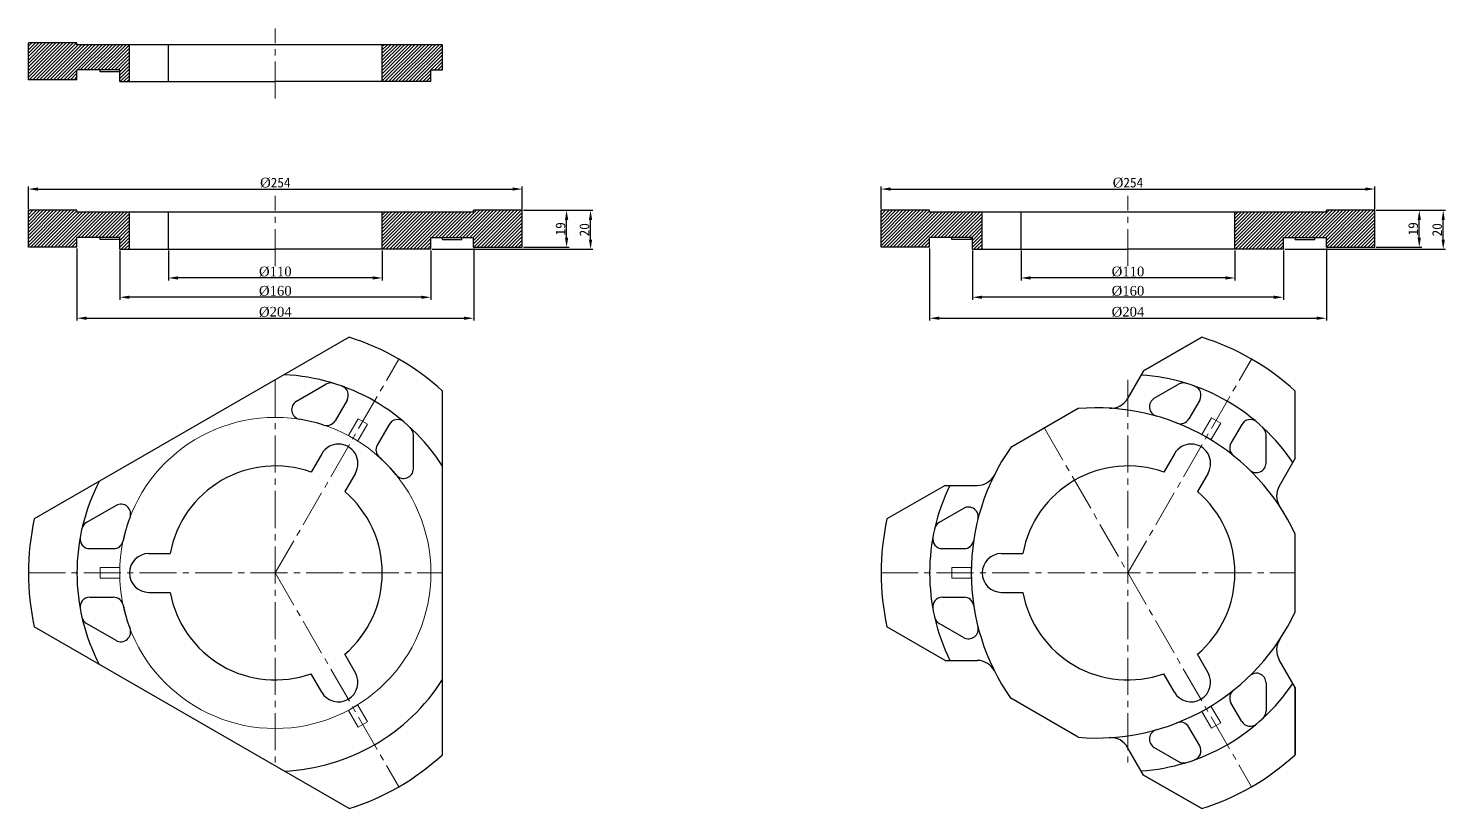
# Model space of a CAD drawing. Header units: inches. Extents: x -20 to 18950, y -1047 to 2551.
# Drawn here: x 12484 to 13213, y -310 to 91 of the extents above; entities that cross this region are included whole.
import ezdxf

# ---------------------------------------------------------------- set-up
doc = ezdxf.new("R2010")
doc.units = ezdxf.units.IN
doc.header["$MEASUREMENT"] = 0
doc.header["$PDSIZE"] = -5
doc.linetypes.add('CENTER2', pattern=[28.574999, 19.049999, -3.175, 3.175, -3.175])
doc.layers.get('0').update_dxf_attribs({"lineweight": 30})
doc.layers.get('Defpoints').update_dxf_attribs({"lineweight": 18})
for name, color, linetype, lineweight in [('cen', 1, 'CENTER2', 20), ('dim', 5, 'Continuous', 20), ('hat', 3, 'Continuous', 20)]:
    doc.layers.add(name, color=color, linetype=linetype, lineweight=lineweight)
doc.styles.get("Standard").update_dxf_attribs({"font": ''})
doc.styles.get('Standard').set_extended_font_data('宋体')
doc.dimstyles.new('ISO-25', dxfattribs={"dimtxt": 5, "dimasz": 5, "dimexe": 1.25, "dimexo": 0.625, "dimtad": 1, "dimdsep": 46, "dimtxsty": 'Standard', "dimcen": 2.5, "dimdle": 10, "dimadec": 0, "dimazin": 0, "dimtfac": 1, "dimtmove": 0, "dimatfit": 3, "dimfxl": 1, "dimtolj": 1, "dimarcsym": 0})

# ---------------------------------------------------------------- blocks, each defined once
blk = doc.blocks.new('*D23')
at = {"layer": 'Defpoints', "color": 0, "transparency": 16777216}
for p in [(12738.5, 8.44), (12484.5, -2.51), (12738.5, -2.51)]:
    blk.add_point(p, dxfattribs=at)
at = {"layer": 'dim', "color": 0, "linetype": 'Continuous', "lineweight": -2, "transparency": 16777216}
for p, q in [((12484.5, -1.88), (12484.5, 9.69)), ((12489.5, 8.44), (12733.5, 8.44)), ((12738.5, -1.88), (12738.5, 9.69))]:
    blk.add_line(p, q, dxfattribs=at)
at = {"layer": 'dim', "color": 0, "transparency": 16777216}
for points in [[(12489.5, 9.27), (12489.5, 7.61), (12484.5, 8.44)], [(12733.5, 9.27), (12733.5, 7.61), (12738.5, 8.44)]]:
    blk.add_solid(points, dxfattribs=at)
at = {"layer": 'dim', "color": 0, "transparency": 16777216, "insert": (12611.5, 11.67), "char_height": 5, "attachment_point": 5}
blk.add_mtext('\\A1;{\\fTimes New Roman|b0|i0|c0|p18;%%C}254', dxfattribs=at)
blk = doc.blocks.new('*D24')
at = {"layer": 'Defpoints', "color": 0, "transparency": 16777216}
for p in [(12556.5, -22.51), (12666.5, -22.51), (12556.5, -37.28)]:
    blk.add_point(p, dxfattribs=at)
at = {"layer": 'dim', "color": 0, "linetype": 'Continuous', "lineweight": -2, "transparency": 16777216}
for p, q in [((12556.5, -23.13), (12556.5, -38.53)), ((12666.5, -23.13), (12666.5, -38.53)), ((12661.5, -37.28), (12561.5, -37.28))]:
    blk.add_line(p, q, dxfattribs=at)
at = {"layer": 'dim', "color": 0, "transparency": 16777216}
for points in [[(12561.5, -36.44), (12561.5, -38.11), (12556.5, -37.28)], [(12661.5, -36.44), (12661.5, -38.11), (12666.5, -37.28)]]:
    blk.add_solid(points, dxfattribs=at)
at = {"layer": 'dim', "color": 0, "transparency": 16777216, "insert": (12611.5, -34.04), "char_height": 5, "attachment_point": 5}
blk.add_mtext('\\A1;{\\fTimes New Roman|b0|i0|c0|p18;%%C110}', dxfattribs=at)
blk = doc.blocks.new('*D19')
at = {"layer": 'Defpoints', "color": 0, "transparency": 16777216}
for p in [(12738.5, -2.51), (12761.28, -2.51), (12738.5, -21.51)]:
    blk.add_point(p, dxfattribs=at)
at = {"layer": 'dim', "color": 0, "linetype": 'Continuous', "lineweight": -2, "transparency": 16777216}
for p, q in [((12739.12, -2.51), (12762.53, -2.51)), ((12761.28, -16.51), (12761.28, -7.51)), ((12739.12, -21.51), (12762.53, -21.51))]:
    blk.add_line(p, q, dxfattribs=at)
at = {"layer": 'dim', "color": 0, "transparency": 16777216}
for points in [[(12760.45, -7.51), (12762.12, -7.51), (12761.28, -2.51)], [(12760.45, -16.51), (12762.12, -16.51), (12761.28, -21.51)]]:
    blk.add_solid(points, dxfattribs=at)
at = {"layer": 'dim', "color": 0, "transparency": 16777216, "insert": (12758.16, -12.01), "char_height": 5, "attachment_point": 5, "rotation": 90}
blk.add_mtext('\\A1;19', dxfattribs=at)
blk = doc.blocks.new('*D20')
at = {"layer": 'Defpoints', "color": 0, "transparency": 16777216}
for p in [(12738.5, -2.51), (12773.6, -2.51), (12691.5, -22.51)]:
    blk.add_point(p, dxfattribs=at)
at = {"layer": 'dim', "color": 0, "linetype": 'Continuous', "lineweight": -2, "transparency": 16777216}
for p, q in [((12739.12, -2.51), (12774.85, -2.51)), ((12773.6, -17.51), (12773.6, -7.51)), ((12692.12, -22.51), (12774.85, -22.51))]:
    blk.add_line(p, q, dxfattribs=at)
at = {"layer": 'dim', "color": 0, "transparency": 16777216}
for points in [[(12772.77, -7.51), (12774.44, -7.51), (12773.6, -2.51)], [(12772.77, -17.51), (12774.44, -17.51), (12773.6, -22.51)]]:
    blk.add_solid(points, dxfattribs=at)
at = {"layer": 'dim', "color": 0, "transparency": 16777216, "insert": (12770.48, -12.51), "char_height": 5, "attachment_point": 5, "rotation": 90}
blk.add_mtext('\\A1;20', dxfattribs=at)
blk = doc.blocks.new('*D21')
at = {"layer": 'Defpoints', "color": 0, "transparency": 16777216}
for p in [(12531.5, -22.51), (12691.5, -22.51), (12531.5, -47.21)]:
    blk.add_point(p, dxfattribs=at)
at = {"layer": 'dim', "color": 0, "linetype": 'Continuous', "lineweight": -2, "transparency": 16777216}
for p, q in [((12531.5, -23.13), (12531.5, -48.46)), ((12691.5, -23.13), (12691.5, -48.46)), ((12686.5, -47.21), (12536.5, -47.21))]:
    blk.add_line(p, q, dxfattribs=at)
at = {"layer": 'dim', "color": 0, "transparency": 16777216}
for points in [[(12536.5, -46.37), (12536.5, -48.04), (12531.5, -47.21)], [(12686.5, -46.37), (12686.5, -48.04), (12691.5, -47.21)]]:
    blk.add_solid(points, dxfattribs=at)
at = {"layer": 'dim', "color": 0, "transparency": 16777216, "insert": (12611.5, -43.97), "char_height": 5, "attachment_point": 5}
blk.add_mtext('\\A1;{\\fTimes New Roman|b0|i0|c0|p18;%%C160}', dxfattribs=at)
blk = doc.blocks.new('*D22')
at = {"layer": 'Defpoints', "color": 0, "transparency": 16777216}
for p in [(12509.5, -21.51), (12713.5, -21.51), (12713.5, -57.99)]:
    blk.add_point(p, dxfattribs=at)
at = {"layer": 'dim', "color": 0, "linetype": 'Continuous', "lineweight": -2, "transparency": 16777216}
for p, q in [((12509.5, -22.13), (12509.5, -59.24)), ((12713.5, -22.13), (12713.5, -59.24)), ((12514.5, -57.99), (12708.5, -57.99))]:
    blk.add_line(p, q, dxfattribs=at)
at = {"layer": 'dim', "color": 0, "transparency": 16777216}
for points in [[(12514.5, -57.16), (12514.5, -58.83), (12509.5, -57.99)], [(12708.5, -57.16), (12708.5, -58.83), (12713.5, -57.99)]]:
    blk.add_solid(points, dxfattribs=at)
at = {"layer": 'dim', "color": 0, "transparency": 16777216, "insert": (12611.5, -54.76), "char_height": 5, "attachment_point": 5}
blk.add_mtext('\\A1;{\\fTimes New Roman|b0|i0|c0|p18;%%C204}', dxfattribs=at)
blk = doc.blocks.new('*D25')
at = {"layer": 'Defpoints', "color": 0, "transparency": 16777216}
for p in [(13176.97, 8.44), (12922.97, -2.51), (13176.97, -2.51)]:
    blk.add_point(p, dxfattribs=at)
at = {"layer": 'dim', "color": 0, "linetype": 'Continuous', "lineweight": -2, "transparency": 16777216}
for p, q in [((12922.97, -1.88), (12922.97, 9.69)), ((12927.97, 8.44), (13171.97, 8.44)), ((13176.97, -1.88), (13176.97, 9.69))]:
    blk.add_line(p, q, dxfattribs=at)
at = {"layer": 'dim', "color": 0, "transparency": 16777216}
for points in [[(12927.97, 9.27), (12927.97, 7.61), (12922.97, 8.44)], [(13171.97, 9.27), (13171.97, 7.61), (13176.97, 8.44)]]:
    blk.add_solid(points, dxfattribs=at)
at = {"layer": 'dim', "color": 0, "transparency": 16777216, "insert": (13049.97, 11.67), "char_height": 5, "attachment_point": 5}
blk.add_mtext('\\A1;{\\fTimes New Roman|b0|i0|c0|p18;%%C}254', dxfattribs=at)
blk = doc.blocks.new('*D26')
at = {"layer": 'Defpoints', "color": 0, "transparency": 16777216}
for p in [(12994.97, -22.51), (13104.97, -22.51), (12994.97, -37.28)]:
    blk.add_point(p, dxfattribs=at)
at = {"layer": 'dim', "color": 0, "linetype": 'Continuous', "lineweight": -2, "transparency": 16777216}
for p, q in [((12994.97, -23.13), (12994.97, -38.53)), ((13104.97, -23.13), (13104.97, -38.53)), ((13099.97, -37.28), (12999.97, -37.28))]:
    blk.add_line(p, q, dxfattribs=at)
at = {"layer": 'dim', "color": 0, "transparency": 16777216}
for points in [[(12999.97, -36.44), (12999.97, -38.11), (12994.97, -37.28)], [(13099.97, -36.44), (13099.97, -38.11), (13104.97, -37.28)]]:
    blk.add_solid(points, dxfattribs=at)
at = {"layer": 'dim', "color": 0, "transparency": 16777216, "insert": (13049.97, -34.04), "char_height": 5, "attachment_point": 5}
blk.add_mtext('\\A1;{\\fTimes New Roman|b0|i0|c0|p18;%%C110}', dxfattribs=at)
blk = doc.blocks.new('*D27')
at = {"layer": 'Defpoints', "color": 0, "transparency": 16777216}
for p in [(13176.97, -2.51), (13199.76, -2.51), (13176.97, -21.51)]:
    blk.add_point(p, dxfattribs=at)
at = {"layer": 'dim', "color": 0, "linetype": 'Continuous', "lineweight": -2, "transparency": 16777216}
for p, q in [((13177.6, -2.51), (13201.01, -2.51)), ((13199.76, -16.51), (13199.76, -7.51)), ((13177.6, -21.51), (13201.01, -21.51))]:
    blk.add_line(p, q, dxfattribs=at)
at = {"layer": 'dim', "color": 0, "transparency": 16777216}
for points in [[(13198.92, -7.51), (13200.59, -7.51), (13199.76, -2.51)], [(13198.92, -16.51), (13200.59, -16.51), (13199.76, -21.51)]]:
    blk.add_solid(points, dxfattribs=at)
at = {"layer": 'dim', "color": 0, "transparency": 16777216, "insert": (13196.63, -12.01), "char_height": 5, "attachment_point": 5, "rotation": 90}
blk.add_mtext('\\A1;19', dxfattribs=at)
blk = doc.blocks.new('*D28')
at = {"layer": 'Defpoints', "color": 0, "transparency": 16777216}
for p in [(13176.97, -2.51), (13212.08, -2.51), (13129.97, -22.51)]:
    blk.add_point(p, dxfattribs=at)
at = {"layer": 'dim', "color": 0, "linetype": 'Continuous', "lineweight": -2, "transparency": 16777216}
for p, q in [((13177.6, -2.51), (13213.33, -2.51)), ((13212.08, -17.51), (13212.08, -7.51)), ((13130.6, -22.51), (13213.33, -22.51))]:
    blk.add_line(p, q, dxfattribs=at)
at = {"layer": 'dim', "color": 0, "transparency": 16777216}
for points in [[(13211.25, -7.51), (13212.91, -7.51), (13212.08, -2.51)], [(13211.25, -17.51), (13212.91, -17.51), (13212.08, -22.51)]]:
    blk.add_solid(points, dxfattribs=at)
at = {"layer": 'dim', "color": 0, "transparency": 16777216, "insert": (13208.95, -12.51), "char_height": 5, "attachment_point": 5, "rotation": 90}
blk.add_mtext('\\A1;20', dxfattribs=at)
blk = doc.blocks.new('*D29')
at = {"layer": 'Defpoints', "color": 0, "transparency": 16777216}
for p in [(12969.97, -22.51), (13129.97, -22.51), (12969.97, -47.21)]:
    blk.add_point(p, dxfattribs=at)
at = {"layer": 'dim', "color": 0, "linetype": 'Continuous', "lineweight": -2, "transparency": 16777216}
for p, q in [((12969.97, -23.13), (12969.97, -48.46)), ((13129.97, -23.13), (13129.97, -48.46)), ((13124.97, -47.21), (12974.97, -47.21))]:
    blk.add_line(p, q, dxfattribs=at)
at = {"layer": 'dim', "color": 0, "transparency": 16777216}
for points in [[(12974.97, -46.37), (12974.97, -48.04), (12969.97, -47.21)], [(13124.97, -46.37), (13124.97, -48.04), (13129.97, -47.21)]]:
    blk.add_solid(points, dxfattribs=at)
at = {"layer": 'dim', "color": 0, "transparency": 16777216, "insert": (13049.97, -43.97), "char_height": 5, "attachment_point": 5}
blk.add_mtext('\\A1;{\\fTimes New Roman|b0|i0|c0|p18;%%C160}', dxfattribs=at)
blk = doc.blocks.new('*D30')
at = {"layer": 'Defpoints', "color": 0, "transparency": 16777216}
for p in [(12947.97, -21.51), (13151.97, -21.51), (13151.97, -57.99)]:
    blk.add_point(p, dxfattribs=at)
at = {"layer": 'dim', "color": 0, "linetype": 'Continuous', "lineweight": -2, "transparency": 16777216}
for p, q in [((12947.97, -22.13), (12947.97, -59.24)), ((13151.97, -22.13), (13151.97, -59.24)), ((12952.97, -57.99), (13146.97, -57.99))]:
    blk.add_line(p, q, dxfattribs=at)
at = {"layer": 'dim', "color": 0, "transparency": 16777216}
for points in [[(12952.97, -57.16), (12952.97, -58.83), (12947.97, -57.99)], [(13146.97, -57.16), (13146.97, -58.83), (13151.97, -57.99)]]:
    blk.add_solid(points, dxfattribs=at)
at = {"layer": 'dim', "color": 0, "transparency": 16777216, "insert": (13049.97, -54.76), "char_height": 5, "attachment_point": 5}
blk.add_mtext('\\A1;{\\fTimes New Roman|b0|i0|c0|p18;%%C204}', dxfattribs=at)

msp = doc.modelspace()

# ---------------------------------------------------------------- hatches: boundary and pattern name
at = {"layer": 'hat'}
h = msp.add_hatch(dxfattribs=at)
h.set_pattern_fill('ANSI31', color=256, scale=10)
h.paths.add_polyline_path([(12536.496, 82.671), (12509.496, 82.671), (12509.496, 83.671), (12484.496, 83.671), (12484.496, 64.671), (12509.496, 64.671), (12509.496, 69.671), (12531.496, 69.671), (12531.496, 68.671), (12531.496, 63.671), (12536.496, 63.671)])
h.paths.add_polyline_path([(12697.496, 82.671), (12666.496, 82.671), (12666.496, 63.671), (12691.496, 63.671), (12691.496, 69.671), (12697.496, 69.671)])
h = msp.add_hatch(dxfattribs=at)
h.set_pattern_fill('ANSI31', color=256, scale=10)
h.set_pattern_definition([(45, (445.5535, 0), (-0.88388348, 0.88388348), [])])
h.paths.add_polyline_path([(12536.496, -3.508), (12509.496, -3.508), (12509.496, -2.508), (12484.496, -2.508), (12484.496, -21.508), (12509.496, -21.508), (12509.496, -16.508), (12531.496, -16.508), (12531.496, -22.508), (12536.496, -22.508)])
h.paths.add_polyline_path([(12738.496, -2.508), (12713.496, -2.508), (12713.496, -3.508), (12666.496, -3.508), (12666.496, -22.508), (12691.496, -22.508), (12691.496, -16.508), (12713.496, -16.508), (12713.496, -21.508), (12738.496, -21.508)])
h = msp.add_hatch(dxfattribs=at)
h.set_pattern_fill('ANSI31', color=256, scale=10)
h.set_pattern_definition([(45, (884.0288, 0), (-0.88388348, 0.88388348), [])])
h.paths.add_polyline_path([(12947.972, -3.508), (12947.972, -2.508), (12922.972, -2.508), (12922.972, -21.508), (12947.972, -21.508), (12947.972, -16.508), (12969.972, -16.508), (12969.972, -22.508), (12974.972, -22.508), (12974.972, -3.508)])
h.paths.add_polyline_path([(13104.972, -3.508), (13104.972, -22.508), (13129.972, -22.508), (13129.972, -16.508), (13151.972, -16.508), (13151.972, -21.508), (13176.972, -21.508), (13176.972, -2.508), (13151.972, -2.508), (13151.972, -3.508)])

# ---------------------------------------------------------------- linework, layer by layer
for p, q in [((12484.496, 64.671), (12484.496, 83.671)), ((12509.496, 83.671), (12484.496, 83.671)), ((12509.496, 82.671), (12509.496, 83.671)), ((12697.496, 82.671), (12509.496, 82.671)), ((12536.496, 63.671), (12536.496, 82.671)), ((12556.496, 67.671), (12556.496, 82.671)), ((12556.496, 63.671), (12556.496, 82.671)), ((12666.496, 63.671), (12666.496, 82.671)), ((12697.496, 69.671), (12697.496, 82.671)), ((12509.496, 64.671), (12509.496, 69.671)), ((12531.496, 69.671), (12509.496, 69.671)), ((12521.496, 68.671), (12521.496, 69.671)), ((12531.496, 68.671), (12521.496, 68.671)), ((12531.496, 63.671), (12531.496, 69.671)), ((12531.496, 68.671), (12531.496, 69.671)), ((12691.496, 69.671), (12697.496, 69.671)), ((12691.496, 63.671), (12691.496, 69.671)), ((12509.496, 64.671), (12484.496, 64.671)), ((12531.496, 63.671), (12611.496, 63.671)), ((12691.496, 63.671), (12611.496, 63.671)), ((12484.496, -21.508), (12484.496, -2.508)), ((12509.496, -2.508), (12484.496, -2.508)), ((12509.496, -3.508), (12509.496, -2.508)), ((12713.496, -3.508), (12509.496, -3.508)), ((12536.496, -22.508), (12536.496, -3.508)), ((12556.496, -18.508), (12556.496, -3.508)), ((12556.496, -22.508), (12556.496, -3.508)), ((12666.496, -22.508), (12666.496, -3.508)), ((12738.496, -2.508), (12713.496, -2.508)), ((12713.496, -3.508), (12713.496, -2.508)), ((12738.496, -21.508), (12738.496, -2.508)), ((12922.972, -21.508), (12922.972, -2.508)), ((12947.972, -2.508), (12922.972, -2.508)), ((12947.972, -3.508), (12947.972, -2.508)), ((13151.972, -3.508), (12947.972, -3.508)), ((12974.972, -22.508), (12974.972, -3.508)), ((12994.972, -18.508), (12994.972, -3.508)), ((12994.972, -22.508), (12994.972, -3.508)), ((13104.972, -22.508), (13104.972, -3.508)), ((13176.972, -2.508), (13151.972, -2.508)), ((13151.972, -3.508), (13151.972, -2.508)), ((13176.972, -21.508), (13176.972, -2.508)), ((12509.496, -21.508), (12484.496, -21.508)), ((12509.496, -21.508), (12509.496, -16.508)), ((12531.496, -16.508), (12509.496, -16.508)), ((12521.496, -17.508), (12521.496, -16.508)), ((12531.496, -17.508), (12521.496, -17.508)), ((12531.496, -22.508), (12531.496, -16.508)), ((12531.496, -17.508), (12531.496, -16.508)), ((12691.496, -16.508), (12713.496, -16.508)), ((12691.496, -22.508), (12691.496, -16.508)), ((12697.496, -17.508), (12697.496, -16.508)), ((12697.496, -17.508), (12707.496, -17.508)), ((12707.496, -17.508), (12707.496, -16.508)), ((12713.496, -21.508), (12713.496, -16.508)), ((12713.496, -21.508), (12738.496, -21.508)), ((12947.972, -21.508), (12922.972, -21.508)), ((12947.972, -21.508), (12947.972, -16.508)), ((12969.972, -16.508), (12947.972, -16.508)), ((12959.37, -17.508), (12959.37, -16.508)), ((12969.37, -17.508), (12959.37, -17.508)), ((12969.37, -17.508), (12969.37, -16.508)), ((12969.972, -22.508), (12969.972, -16.508)), ((13129.972, -16.508), (13151.972, -16.508)), ((13129.972, -22.508), (13129.972, -16.508)), ((13135.972, -17.508), (13135.972, -16.508)), ((13135.972, -17.508), (13145.972, -17.508)), ((13145.972, -17.508), (13145.972, -16.508)), ((13151.972, -21.508), (13151.972, -16.508)), ((13151.972, -21.508), (13176.972, -21.508)), ((12531.496, -22.508), (12611.496, -22.508)), ((12691.496, -22.508), (12611.496, -22.508)), ((12969.972, -22.508), (13049.972, -22.508)), ((13129.972, -22.508), (13049.972, -22.508)), ((12649.427, -67.757), (12487.566, -161.207)), ((13087.902, -67.757), (13058.029, -85.004)), ((13058.029, -85.004), (13087.902, -67.757)), ((13058.029, -85.004), (13049.789, -99.277)), ((12622.383, -100.691), (12637.557, -91.93)), ((13063.477, -99.179), (13076.032, -91.93)), ((12648.375, -100.084), (12642.26, -110.675)), ((12697.496, -282.411), (12697.496, -95.509)), ((13086.85, -100.084), (13081.292, -109.711)), ((13135.972, -130.004), (13135.972, -95.509)), ((13135.972, -130.004), (13135.972, -95.509)), ((13024.292, -104.482), (12989.651, -124.482)), ((12670.026, -112.584), (12663.911, -123.175)), ((13108.501, -112.584), (13102.943, -122.211)), ((12682.496, -135.397), (12682.496, -117.876)), ((13120.972, -132.374), (13120.972, -117.876)), ((12635.336, -127.668), (12629.878, -137.123)), ((13073.811, -127.668), (13068.353, -137.123)), ((13135.972, -130.004), (13127.731, -144.277)), ((12652.657, -137.668), (12647.198, -147.123)), ((13091.132, -137.668), (13085.673, -147.123)), ((12955.914, -143.96), (12926.041, -161.207)), ((12955.914, -143.96), (12972.395, -143.96)), ((12529.609, -154.254), (12514.435, -163.014)), ((12965.467, -155.765), (12952.911, -163.014)), ((13135.972, -208.96), (13135.972, -168.96)), ((13135.972, -208.96), (13135.972, -168.96)), ((12516.088, -176.46), (12528.317, -176.46)), ((12546.496, -178.96), (12557.413, -178.96)), ((12954.563, -176.46), (12965.679, -176.46)), ((12984.972, -178.96), (12995.888, -178.96)), ((12516.088, -201.46), (12528.317, -201.46)), ((12546.496, -198.96), (12557.413, -198.96)), ((12954.563, -201.46), (12965.679, -201.46)), ((12984.972, -198.96), (12995.888, -198.96)), ((12649.427, -310.163), (12487.566, -216.713)), ((12529.609, -223.666), (12514.435, -214.906)), ((12955.914, -233.96), (12926.041, -216.713)), ((12965.467, -222.155), (12952.911, -214.906)), ((12652.657, -240.252), (12647.198, -230.797)), ((13091.132, -240.252), (13085.673, -230.797)), ((12955.914, -233.96), (12972.395, -233.96)), ((13135.972, -247.916), (13127.731, -233.643)), ((12635.336, -250.252), (12629.878, -240.797)), ((13073.811, -250.252), (13068.353, -240.797)), ((13120.972, -245.546), (13120.972, -260.044)), ((13024.292, -273.438), (12989.651, -253.438)), ((13024.292, -273.438), (12989.651, -253.438)), ((13135.972, -282.411), (13135.972, -247.916)), ((13135.972, -247.916), (13135.972, -282.411)), ((13135.972, -247.916), (13135.972, -282.411)), ((13108.501, -265.336), (13102.943, -255.709)), ((13086.85, -277.836), (13081.292, -268.209)), ((13058.029, -292.916), (13049.789, -278.643)), ((13063.477, -278.741), (13076.032, -285.99)), ((13087.902, -310.163), (13058.029, -292.916)), ((13087.902, -310.163), (13058.029, -292.916)), ((13058.029, -292.916), (13087.902, -310.163))]:
    msp.add_line(p, q)
for centre, radius, start, end in [((12611.496, -188.96), 127, 47.377471, 72.622529), ((13049.972, -188.96), 127, 47.377471, 72.622529), ((12611.496, -188.96), 102, 32.527096, 87.472904), ((13049.972, -188.96), 102, 60, 86.178969), ((12640.057, -96.26), 5, 72.875876, 120), ((12644.045, -97.584), 5, 330, 70.39378), ((13078.532, -96.26), 5, 72.875876, 120), ((13082.52, -97.584), 5, 330, 70.39378), ((12624.883, -105.021), 5, 120, 260.938552), ((13041.128, -94.277), 10, 266.645883, 330), ((13065.977, -103.509), 5, 120, 254.203624), ((13049.972, -188.96), 102, 33.821031, 60), ((13033.953, -216.705), 112.638, 60, 94.920417), ((12611.496, -188.96), 80, 71.881156, 80.938552), ((12637.93, -108.175), 5, 251.881156, 330), ((12674.356, -115.084), 5, 49.60622, 150), ((12677.496, -117.876), 5, 0, 47.124124), ((13076.962, -107.211), 5, 248.55517, 330), ((13112.831, -115.084), 5, 49.60622, 150), ((13115.972, -117.876), 5, 0, 47.124124), ((12643.996, -132.668), 10, 330, 150), ((12668.241, -125.675), 5, 150, 228.118844), ((13082.472, -132.668), 10, 330, 150), ((13033.953, -216.705), 112.638, 25.079583, 60), ((13107.273, -124.711), 5, 150, 231.44483), ((12611.496, -188.96), 80, 39.061448, 48.118844), ((13082.008, -188.96), 112.638, 145.079583, 180), ((12611.496, -188.96), 55, 70.475682, 169.524318), ((12677.496, -135.397), 5, 219.061448, 0), ((12972.395, -133.96), 10, 270, 333.354117), ((13049.972, -188.96), 55, 70.475682, 169.524318), ((13115.972, -132.374), 5, 225.796376, 0), ((12611.496, -188.96), 102, 152.527096, 180), ((13049.972, -188.96), 102, 153.821031, 180), ((13136.391, -149.277), 10, 150, 213.354117), ((12611.496, -188.96), 55, 310.475682, 49.524318), ((13049.972, -188.96), 55, 310.475682, 49.524318), ((12532.109, -158.584), 5, 339.061448, 120), ((12967.967, -160.095), 5, 345.796376, 120), ((12611.496, -188.96), 127, 167.377471, 192.622529), ((12516.935, -167.345), 5, 120, 167.124124), ((12611.496, -188.96), 80, 159.061448, 168.118844), ((13049.972, -188.96), 127, 167.377471, 192.622529), ((12955.411, -167.345), 5, 120, 167.124124), ((12516.088, -171.46), 5, 169.60622, 270), ((12528.317, -171.46), 5, 270, 348.118844), ((12954.563, -171.46), 5, 169.60622, 270), ((12965.679, -171.46), 5, 270, 351.44483), ((12546.496, -188.96), 10, 90, 270), ((12984.972, -188.96), 10, 90, 270), ((12611.496, -188.96), 102, 180, 207.472904), ((13049.972, -188.96), 102, 180, 206.178969), ((13082.008, -188.96), 112.638, 180, 214.920417), ((12516.088, -206.46), 5, 90, 190.39378), ((12528.317, -206.46), 5, 11.881156, 90), ((12611.496, -188.96), 55, 190.475682, 289.524318), ((12954.563, -206.46), 5, 90, 190.39378), ((12965.679, -206.46), 5, 8.55517, 90), ((13049.972, -188.96), 55, 190.475682, 289.524318), ((12611.496, -188.96), 80, 191.881156, 200.938552), ((13033.953, -161.215), 112.638, 300, 334.920417), ((12516.935, -210.575), 5, 192.875876, 240), ((12532.109, -219.336), 5, 240, 20.938552), ((12955.411, -210.575), 5, 192.875876, 240), ((12967.967, -217.825), 5, 240, 14.203624), ((13136.391, -228.643), 10, 146.645883, 210), ((12643.996, -245.252), 10, 210, 30), ((12972.395, -243.96), 10, 26.645883, 90), ((13082.472, -245.252), 10, 210, 30), ((12611.496, -188.96), 102, 272.527096, 327.472904), ((13049.972, -188.96), 102, 300, 326.178969), ((13115.972, -245.546), 5, 0, 134.203624), ((13107.273, -253.209), 5, 128.55517, 210), ((13033.953, -161.215), 112.638, 265.079583, 300), ((13115.972, -260.044), 5, 312.875876, 0), ((13065.977, -274.411), 5, 105.796376, 240), ((13076.962, -270.709), 5, 30, 111.44483), ((13112.831, -262.836), 5, 210, 310.39378), ((13041.128, -283.643), 10, 30, 93.354117), ((12611.496, -188.96), 127, 287.377471, 312.622529), ((13049.972, -188.96), 102, 273.821031, 300), ((13082.52, -280.336), 5, 289.60622, 30), ((13049.972, -188.96), 127, 287.377471, 312.622529), ((13078.532, -281.66), 5, 240, 287.124124)]:
    msp.add_arc(centre, radius, start, end)
at = {"layer": 'cen'}
for p, q in [((12611.496, 54.931), (12611.496, 91.066)), ((12611.496, -31.248), (12611.496, 4.887)), ((13049.972, -31.248), (13049.972, 4.887)), ((12611.496, -188.96), (12674.996, -78.975)), ((13049.972, -188.96), (13113.472, -78.975)), ((12611.496, -89.656), (12611.496, -288.264)), ((13049.972, -89.656), (13049.972, -288.264)), ((13006.972, -114.482), (13113.472, -298.945)), ((12484.496, -188.96), (12697.496, -188.96)), ((12611.496, -188.96), (12674.996, -298.945)), ((12922.972, -188.96), (13135.972, -188.96))]:
    msp.add_line(p, q, dxfattribs=at)
at = {"layer": 'dim'}
for p, q in [((13092.891, -109.122), (13087.891, -117.782)), ((13097.654, -111.872), (13092.891, -109.122)), ((12654.115, -109.643), (12649.115, -118.303)), ((12658.878, -112.393), (12653.878, -121.053)), ((12658.878, -112.393), (12654.115, -109.643)), ((13097.654, -111.872), (13092.654, -120.532)), ((12653.878, -121.053), (12649.115, -118.303)), ((13092.654, -120.532), (13087.891, -117.782)), ((12521.496, -186.21), (12531.496, -186.21)), ((12521.496, -191.71), (12521.496, -186.21)), ((12531.496, -191.71), (12531.496, -186.21)), ((12959.37, -186.21), (12969.37, -186.21)), ((12959.37, -191.71), (12959.37, -186.21)), ((12969.37, -191.71), (12969.37, -186.21)), ((12521.496, -191.71), (12531.496, -191.71)), ((12959.37, -191.71), (12969.37, -191.71)), ((12653.878, -256.867), (12649.115, -259.617)), ((12654.115, -268.277), (12649.115, -259.617)), ((12658.878, -265.527), (12653.878, -256.867)), ((13092.654, -257.388), (13087.891, -260.138)), ((13092.891, -268.798), (13087.891, -260.138)), ((13097.654, -266.048), (13092.654, -257.388)), ((12658.878, -265.527), (12654.115, -268.277)), ((13097.654, -266.048), (13092.891, -268.798))]:
    msp.add_line(p, q, dxfattribs=at)
msp.add_circle((12611.496, -188.96), 80, dxfattribs=at)

# ---------------------------------------------------------------- dimensions: what is measured, and where the dimension line sits
for base, p1, p2, picture, middle in [((12738.496, 8.441), (12484.496, -2.508), (12738.496, -2.508), '*D23', (12611.496, 8.441)), ((13176.972, 8.441), (12922.972, -2.508), (13176.972, -2.508), '*D25', (13049.972, 8.441))]:
    dim = msp.add_linear_dim(base=base, p1=p1, p2=p2, text='{\\fTimes New Roman|b0|i0|c0|p18;%%C}<>', dimstyle='ISO-25', dxfattribs=at)
    dim.commit()
    dim.dimension.update_dxf_attribs({"geometry": picture, "text_midpoint": middle, "dimtype": 160})
for base, p1, p2, picture, middle in [((12773.603, -2.508), (12691.496, -22.508), (12738.496, -2.508), '*D20', (12770.478, -12.508)), ((12761.283, -2.508), (12738.496, -21.508), (12738.496, -2.508), '*D19', (12758.158, -12.008)), ((13212.079, -2.508), (13129.972, -22.508), (13176.972, -2.508), '*D28', (13208.954, -12.508)), ((13199.758, -2.508), (13176.972, -21.508), (13176.972, -2.508), '*D27', (13196.633, -12.008))]:
    dim = msp.add_linear_dim(base=base, p1=p1, p2=p2, angle=90, dimstyle='ISO-25', dxfattribs=at)
    dim.commit()
    dim.dimension.update_dxf_attribs({"geometry": picture, "text_midpoint": middle})
for base, p1, p2, picture, middle in [((12713.496, -57.992), (12509.496, -21.508), (12713.496, -21.508), '*D22', (12611.496, -54.759)), ((13151.972, -57.992), (12947.972, -21.508), (13151.972, -21.508), '*D30', (13049.972, -54.759)), ((12531.496, -47.206), (12691.496, -22.508), (12531.496, -22.508), '*D21', (12611.496, -43.972)), ((12556.496, -37.278), (12666.496, -22.508), (12556.496, -22.508), '*D24', (12611.496, -34.045)), ((12969.972, -47.206), (13129.972, -22.508), (12969.972, -22.508), '*D29', (13049.972, -43.972)), ((12994.972, -37.278), (13104.972, -22.508), (12994.972, -22.508), '*D26', (13049.972, -34.045))]:
    dim = msp.add_linear_dim(base=base, p1=p1, p2=p2, text='{\\fTimes New Roman|b0|i0|c0|p18;%%C<>}', dimstyle='ISO-25', dxfattribs=at)
    dim.commit()
    dim.dimension.update_dxf_attribs({"geometry": picture, "text_midpoint": middle})

doc.saveas('drawing.dxf')
